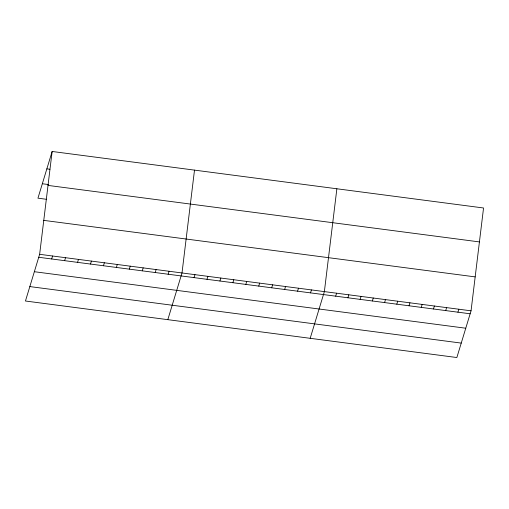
<?xml version="1.0" encoding="UTF-8"?>
<svg xmlns="http://www.w3.org/2000/svg" width="509" height="509" viewBox="0 0 509 509"><rect width="100%" height="100%" fill="white"/><g stroke="black" fill="none" stroke-linecap="round" stroke-linejoin="round"><path stroke-width="0.76" d="M39.638 254.309L52.141 151.472L483.55 207.99L471.054 310.821L456.859 357.528L25.45 301.01L39.638 254.309L471.054 310.821M194.502 170.121L182.006 272.958L167.817 319.665M336.869 188.775L324.373 291.606L310.185 338.313M52.141 151.472L37.946 198.179L46.325 199.273M51.683 258.973L52.58 256.002M64.624 260.665L65.527 257.7M77.565 262.364L78.469 259.393M90.507 264.056L91.41 261.092M103.448 265.749L104.351 262.784M116.396 267.448L117.293 264.483M129.337 269.14L130.234 266.175M142.278 270.839L143.175 267.874M155.22 272.531L156.123 269.566M168.161 274.23L169.064 271.265M194.05 277.621L194.947 274.656M206.991 279.314L207.888 276.349M219.933 281.013L220.83 278.048M232.874 282.705L233.777 279.74M245.815 284.404L246.719 281.439M258.757 286.096L259.66 283.131M271.698 287.795L272.601 284.824M284.646 289.487L285.543 286.522M297.587 291.186L298.484 288.215M310.528 292.879L311.432 289.914M335.692 296.174L336.595 293.209M347.914 297.778L348.818 294.813M360.143 299.375L361.04 296.41M372.365 300.978L373.262 298.013M384.588 302.581L385.485 299.616M396.81 304.178L397.714 301.213M409.032 305.782L409.936 302.817M421.255 307.385L422.158 304.42M433.477 308.982L434.381 306.017M445.706 310.585L446.603 307.621M457.928 312.189L458.825 309.224M46.853 168.873L49.895 169.268M42.336 183.743L48.425 184.538M48.011 185.41L479.427 241.921M43.761 220.372L475.177 276.89M38.741 257.274L470.151 313.786M34.351 271.711L465.767 328.222M29.834 286.58L461.249 343.091"/></g></svg>
